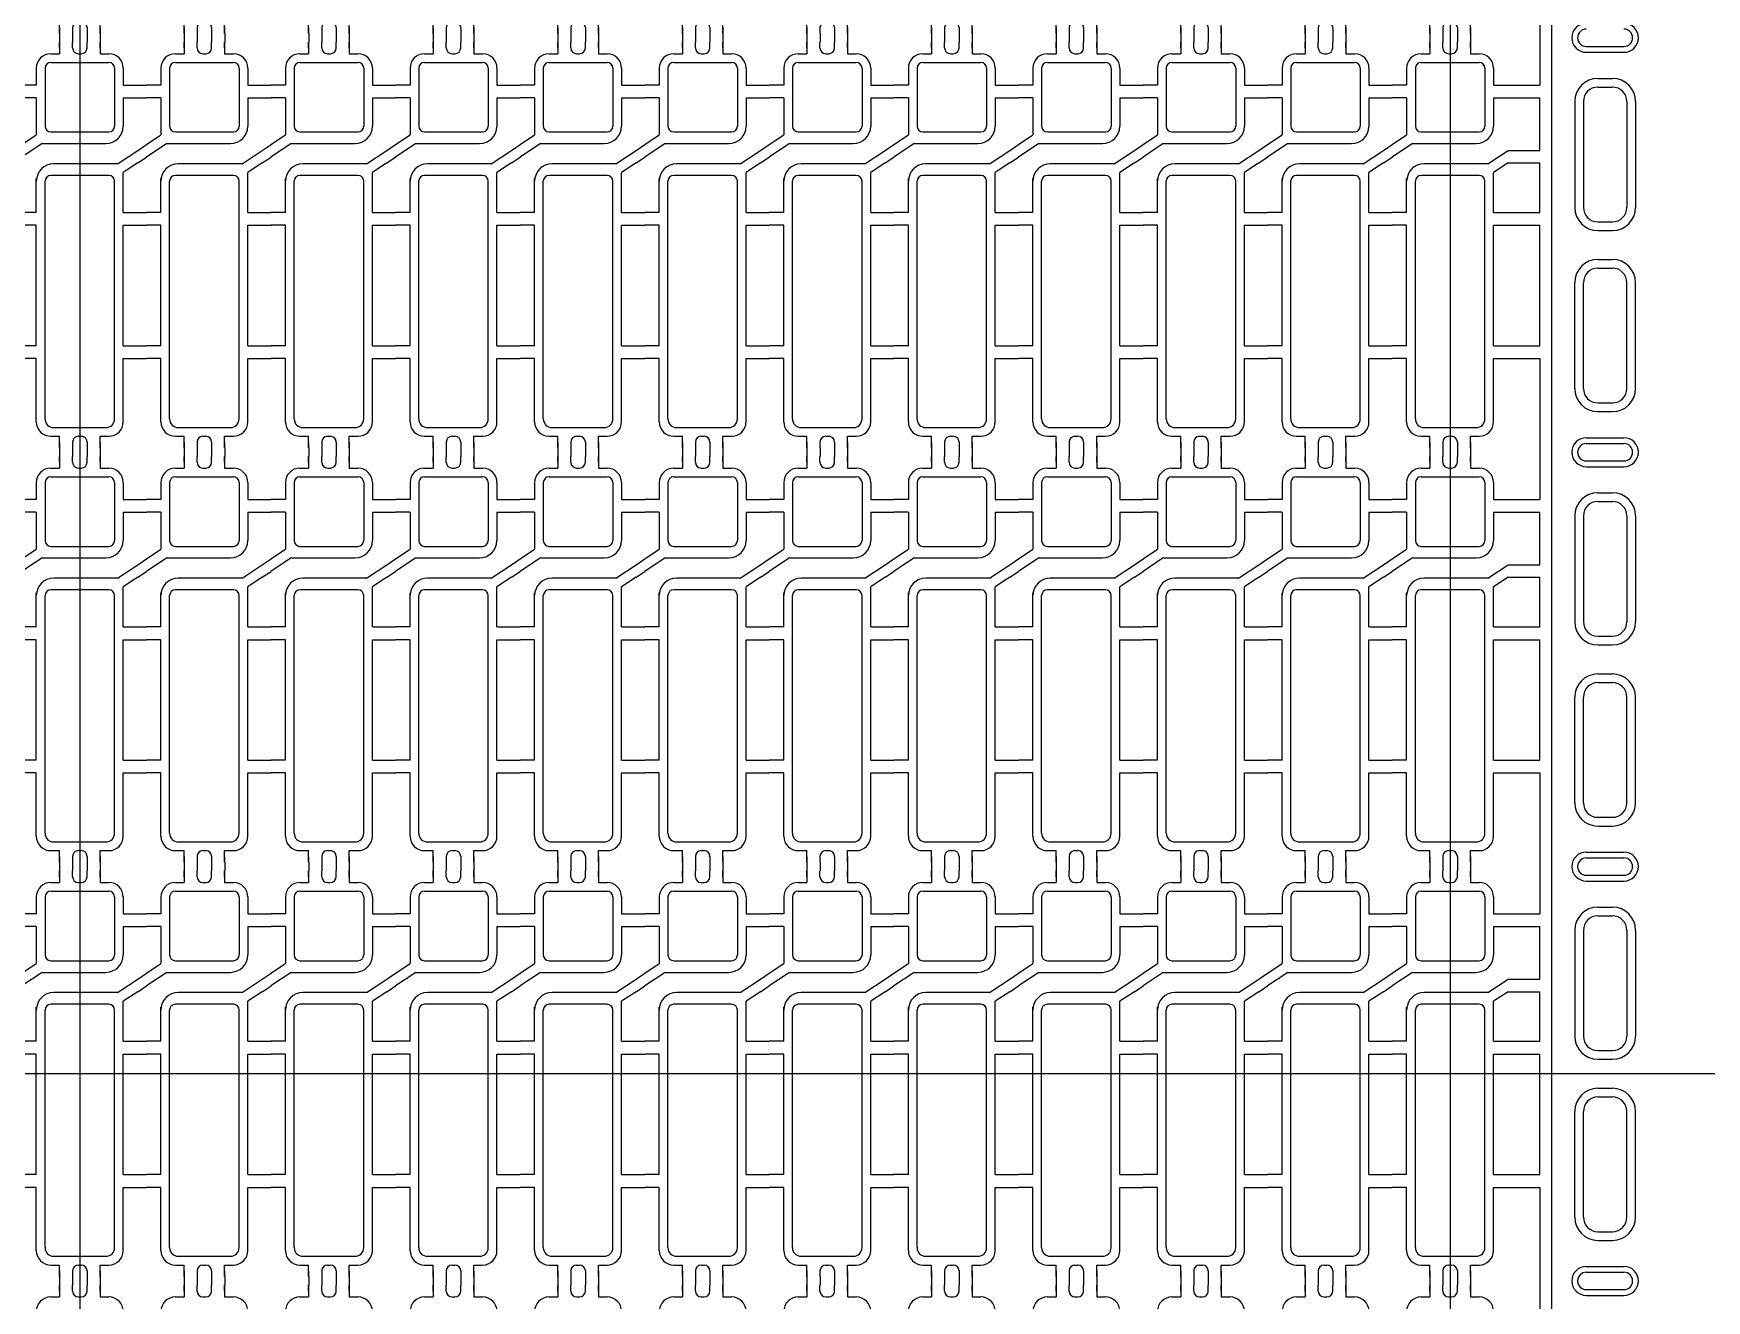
# Model space of a CAD drawing. Header units: millimetres. Extents: x -969 to -640, y 747 to 954.
# Drawn here: x -749.9 to -721.02, y 883.2 to 905.07 of the extents above; entities that cross this region are included whole.
import ezdxf

# ---------------------------------------------------------------- set-up
doc = ezdxf.new("R2010")
doc.units = ezdxf.units.MM
doc.linetypes.add('CENTER', pattern=[10.16, 6.35, -1.27, 1.27, -1.27])
doc.linetypes.add('HIDDEN', pattern=[1.905, 1.27, -0.635])
for name, color, linetype in [('1', 3, 'Continuous'), ('b etching', 1, 'Continuous'), ('CEN', 8, 'CENTER'), ('HID', 1, 'HIDDEN')]:
    doc.layers.add(name, color=color, linetype=linetype)

# ---------------------------------------------------------------- blocks, each defined once
blk = doc.blocks.new('e1')
at = {"layer": '1'}
for p, q in [((-947.058, 906.581), (-947.058, 906.481)), ((-947.058, 906.481), (-947.058, 906.581)), ((-947.058, 906.581), (-947.058, 906.381)), ((-946.358, 906.581), (-946.358, 906.481)), ((-946.358, 906.481), (-946.358, 906.581)), ((-946.358, 906.581), (-946.358, 906.381)), ((-947.458, 906.131), (-947.458, 905.841)), ((-946.358, 906.381), (-946.208, 906.381)), ((-945.958, 906.131), (-945.958, 905.841)), ((-947.458, 905.841), (-947.708, 905.841)), ((-945.958, 905.841), (-945.708, 905.841)), ((-947.458, 905.621), (-947.708, 905.621)), ((-947.458, 905.621), (-947.458, 904.981)), ((-945.958, 905.621), (-945.958, 905.131)), ((-945.958, 905.621), (-945.708, 905.621)), ((-947.358, 904.831), (-946.258, 904.831)), ((-946.058, 904.481), (-947.158, 904.481)), ((-947.458, 903.641), (-947.458, 904.231)), ((-945.958, 903.641), (-945.958, 904.331)), ((-947.458, 903.641), (-947.708, 903.641)), ((-945.958, 903.641), (-945.708, 903.641)), ((-947.458, 903.421), (-947.708, 903.421)), ((-947.458, 901.341), (-947.458, 903.421)), ((-945.958, 901.341), (-945.958, 903.421)), ((-945.958, 903.421), (-945.708, 903.421)), ((-947.458, 901.341), (-947.708, 901.341)), ((-945.958, 901.341), (-945.708, 901.341)), ((-947.458, 901.121), (-947.708, 901.121)), ((-947.458, 900.031), (-947.458, 901.121)), ((-945.958, 900.031), (-945.958, 901.121)), ((-945.958, 901.121), (-945.708, 901.121)), ((-947.058, 899.581), (-947.058, 899.781)), ((-946.358, 899.781), (-946.208, 899.781)), ((-946.358, 899.581), (-946.358, 899.781)), ((-947.058, 899.581), (-947.058, 899.681)), ((-947.058, 899.681), (-947.058, 899.581)), ((-946.358, 899.581), (-946.358, 899.681)), ((-946.358, 899.681), (-946.358, 899.581))]:
    blk.add_line(p, q, dxfattribs=at)
at = {"layer": '1', "linetype": 'ByBlock'}
for p, q in [((-946.833, 906.481), (-946.833, 906.581)), ((-946.583, 906.481), (-946.583, 906.581)), ((-947.208, 906.381), (-947.058, 906.381)), ((-946.733, 906.381), (-946.683, 906.381)), ((-947.708, 904.814), (-947.458, 904.981)), ((-947.358, 904.831), (-947.708, 904.597)), ((-946.058, 904.481), (-945.708, 904.714)), ((-945.708, 904.497), (-945.958, 904.331)), ((-947.208, 899.781), (-947.058, 899.781)), ((-946.733, 899.781), (-946.683, 899.781)), ((-946.833, 899.681), (-946.833, 899.581)), ((-946.583, 899.681), (-946.583, 899.581))]:
    blk.add_line(p, q, dxfattribs=at)
for centre, start, end in [((-946.733, 906.481), 180, 270), ((-946.683, 906.481), 270, 0), ((-946.733, 899.681), 90, 180), ((-946.683, 899.681), 0, 90)]:
    blk.add_arc(centre, 0.1, start, end, dxfattribs=at)
at = {"layer": '1'}
for centre, radius, start, end in [((-947.208, 906.131), 0.25, 90, 180), ((-946.208, 906.131), 0.25, 0, 90), ((-946.258, 905.131), 0.3, 270, 0), ((-947.158, 904.181), 0.3, 90, 180), ((-947.208, 900.031), 0.25, 180, 270), ((-946.208, 900.031), 0.25, 270, 0)]:
    blk.add_arc(centre, radius, start, end, dxfattribs=at)
blk = doc.blocks.new('e2')
at = {"layer": 'b etching', "linetype": 'ByBlock'}
for p, q in [((-947.308, 906.131), (-947.308, 905.131)), ((-947.208, 906.231), (-946.208, 906.231)), ((-946.108, 906.131), (-946.108, 905.131)), ((-947.208, 905.031), (-946.208, 905.031)), ((-947.308, 900.081), (-947.308, 904.181)), ((-946.208, 904.281), (-947.208, 904.281)), ((-946.108, 900.081), (-946.108, 904.181)), ((-947.158, 899.931), (-946.258, 899.931))]:
    blk.add_line(p, q, dxfattribs=at)
for centre, radius, start, end in [((-947.208, 906.131), 0.1, 90, 180), ((-946.208, 906.131), 0.1, 360, 90), ((-947.208, 905.131), 0.1, 180, 270), ((-946.208, 905.131), 0.1, 270, 360), ((-947.208, 904.181), 0.1, 90, 180), ((-946.208, 904.181), 0.1, 0, 90), ((-947.158, 900.081), 0.15, 180, 270), ((-946.258, 900.081), 0.15, 270, 0)]:
    blk.add_arc(centre, radius, start, end, dxfattribs=at)

msp = doc.modelspace()

# ---------------------------------------------------------------- linework, layer by layer
at = {"layer": '1', "linetype": 'ByBlock'}
for p, q in [((-723.8986804, 906.60640189), (-723.8986804, 904.17640189)), ((-749.4486804, 905.06640189), (-749.4486804, 904.91640189)), ((-749.2236804, 905.06640189), (-749.2236804, 904.91640189)), ((-748.9736804, 905.06640189), (-748.9736804, 904.91640189)), ((-748.7486804, 905.06640189), (-748.7486804, 904.91640189)), ((-747.2986804, 905.06640189), (-747.2986804, 904.91640189)), ((-747.0736804, 905.06640189), (-747.0736804, 904.91640189)), ((-746.8236804, 905.06640189), (-746.8236804, 904.91640189)), ((-746.5986804, 905.06640189), (-746.5986804, 904.91640189)), ((-745.1486804, 905.06640189), (-745.1486804, 904.91640189)), ((-744.9236804, 905.06640189), (-744.9236804, 904.91640189)), ((-744.6736804, 905.06640189), (-744.6736804, 904.91640189)), ((-744.4486804, 905.06640189), (-744.4486804, 904.91640189)), ((-742.9986804, 905.06640189), (-742.9986804, 904.91640189)), ((-742.7736804, 905.06640189), (-742.7736804, 904.91640189)), ((-742.5236804, 905.06640189), (-742.5236804, 904.91640189)), ((-742.2986804, 905.06640189), (-742.2986804, 904.91640189)), ((-740.8486804, 905.06640189), (-740.8486804, 904.91640189)), ((-740.6236804, 905.06640189), (-740.6236804, 904.91640189)), ((-740.3736804, 905.06640189), (-740.3736804, 904.91640189)), ((-740.1486804, 905.06640189), (-740.1486804, 904.91640189)), ((-738.6986804, 905.06640189), (-738.6986804, 904.91640189)), ((-738.4736804, 905.06640189), (-738.4736804, 904.91640189)), ((-738.2236804, 905.06640189), (-738.2236804, 904.91640189)), ((-737.9986804, 905.06640189), (-737.9986804, 904.91640189)), ((-736.5486804, 905.06640189), (-736.5486804, 904.91640189)), ((-736.3236804, 905.06640189), (-736.3236804, 904.91640189)), ((-736.0736804, 905.06640189), (-736.0736804, 904.91640189)), ((-735.8486804, 905.06640189), (-735.8486804, 904.91640189)), ((-734.3986804, 905.06640189), (-734.3986804, 904.91640189)), ((-734.1736804, 905.06640189), (-734.1736804, 904.91640189)), ((-733.9236804, 905.06640189), (-733.9236804, 904.91640189)), ((-733.6986804, 905.06640189), (-733.6986804, 904.91640189)), ((-732.2486804, 905.06640189), (-732.2486804, 904.91640189)), ((-732.0236804, 905.06640189), (-732.0236804, 904.91640189)), ((-731.7736804, 905.06640189), (-731.7736804, 904.91640189)), ((-731.5486804, 905.06640189), (-731.5486804, 904.91640189)), ((-730.0986804, 905.06640189), (-730.0986804, 904.91640189)), ((-729.8736804, 905.06640189), (-729.8736804, 904.91640189)), ((-729.6236804, 905.06640189), (-729.6236804, 904.91640189)), ((-729.3986804, 905.06640189), (-729.3986804, 904.91640189)), ((-727.9486804, 905.06640189), (-727.9486804, 904.91640189)), ((-727.7236804, 905.06640189), (-727.7236804, 904.91640189)), ((-727.4736804, 905.06640189), (-727.4736804, 904.91640189)), ((-727.2486804, 905.06640189), (-727.2486804, 904.91640189)), ((-725.7986804, 905.06640189), (-725.7986804, 904.91640189)), ((-725.5736804, 905.06640189), (-725.5736804, 904.91640189)), ((-725.3236804, 905.06640189), (-725.3236804, 904.91640189)), ((-725.0986804, 905.06640189), (-725.0986804, 904.91640189)), ((-748.0986804, 904.17640189), (-747.9486804, 904.17640189)), ((-745.9486804, 904.17640189), (-745.7986804, 904.17640189)), ((-743.7986804, 904.17640189), (-743.6486804, 904.17640189)), ((-741.6486804, 904.17640189), (-741.4986804, 904.17640189)), ((-739.4986804, 904.17640189), (-739.3486804, 904.17640189)), ((-737.3486804, 904.17640189), (-737.1986804, 904.17640189)), ((-735.1986804, 904.17640189), (-735.0486804, 904.17640189)), ((-733.0486804, 904.17640189), (-732.8986804, 904.17640189)), ((-730.8986804, 904.17640189), (-730.7486804, 904.17640189)), ((-728.7486804, 904.17640189), (-728.5986804, 904.17640189)), ((-726.5986804, 904.17640189), (-726.4486804, 904.17640189)), ((-724.4486804, 904.17640189), (-723.8986804, 904.17640189)), ((-748.0986804, 903.95640189), (-747.9486804, 903.95640189)), ((-745.9486804, 903.95640189), (-745.7986804, 903.95640189)), ((-743.7986804, 903.95640189), (-743.6486804, 903.95640189)), ((-741.6486804, 903.95640189), (-741.4986804, 903.95640189)), ((-739.4986804, 903.95640189), (-739.3486804, 903.95640189)), ((-737.3486804, 903.95640189), (-737.1986804, 903.95640189)), ((-735.1986804, 903.95640189), (-735.0486804, 903.95640189)), ((-733.0486804, 903.95640189), (-732.8986804, 903.95640189)), ((-730.8986804, 903.95640189), (-730.7486804, 903.95640189)), ((-728.7486804, 903.95640189), (-728.5986804, 903.95640189)), ((-726.5986804, 903.95640189), (-726.4486804, 903.95640189)), ((-724.4486804, 903.95640189), (-723.8986804, 903.95640189)), ((-723.8986804, 903.04973522), (-723.8986804, 903.95640189)), ((-748.0986804, 903.04973522), (-747.9486804, 903.14973522)), ((-748.0986804, 902.83306855), (-747.9486804, 902.93306855)), ((-745.9486804, 903.04973522), (-745.7986804, 903.14973522)), ((-745.9486804, 902.83306855), (-745.7986804, 902.93306855)), ((-743.7986804, 903.04973522), (-743.6486804, 903.14973522)), ((-743.7986804, 902.83306855), (-743.6486804, 902.93306855)), ((-741.6486804, 903.04973522), (-741.4986804, 903.14973522)), ((-741.6486804, 902.83306855), (-741.4986804, 902.93306855)), ((-739.4986804, 903.04973522), (-739.3486804, 903.14973522)), ((-739.4986804, 902.83306855), (-739.3486804, 902.93306855)), ((-737.3486804, 903.04973522), (-737.1986804, 903.14973522)), ((-737.3486804, 902.83306855), (-737.1986804, 902.93306855)), ((-735.1986804, 903.04973522), (-735.0486804, 903.14973522)), ((-735.1986804, 902.83306855), (-735.0486804, 902.93306855)), ((-733.0486804, 903.04973522), (-732.8986804, 903.14973522)), ((-733.0486804, 902.83306855), (-732.8986804, 902.93306855)), ((-730.8986804, 903.04973522), (-730.7486804, 903.14973522)), ((-730.8986804, 902.83306855), (-730.7486804, 902.93306855)), ((-728.7486804, 903.04973522), (-728.5986804, 903.14973522)), ((-728.7486804, 902.83306855), (-728.5986804, 902.93306855)), ((-726.5986804, 903.04973522), (-726.4486804, 903.14973522)), ((-726.5986804, 902.83306855), (-726.4486804, 902.93306855)), ((-724.4486804, 903.04973522), (-723.8986804, 903.04973522)), ((-724.4486804, 902.83306855), (-723.8986804, 902.83306855)), ((-723.8986804, 901.97640189), (-723.8986804, 902.83306855)), ((-748.0986804, 901.97640189), (-747.9486804, 901.97640189)), ((-745.9486804, 901.97640189), (-745.7986804, 901.97640189)), ((-743.7986804, 901.97640189), (-743.6486804, 901.97640189)), ((-741.6486804, 901.97640189), (-741.4986804, 901.97640189)), ((-739.4986804, 901.97640189), (-739.3486804, 901.97640189)), ((-737.3486804, 901.97640189), (-737.1986804, 901.97640189)), ((-735.1986804, 901.97640189), (-735.0486804, 901.97640189)), ((-733.0486804, 901.97640189), (-732.8986804, 901.97640189)), ((-730.8986804, 901.97640189), (-730.7486804, 901.97640189)), ((-728.7486804, 901.97640189), (-728.5986804, 901.97640189)), ((-726.5986804, 901.97640189), (-726.4486804, 901.97640189)), ((-724.4486804, 901.97640189), (-723.8986804, 901.97640189)), ((-748.0986804, 901.75640189), (-747.9486804, 901.75640189)), ((-745.9486804, 901.75640189), (-745.7986804, 901.75640189)), ((-743.7986804, 901.75640189), (-743.6486804, 901.75640189)), ((-741.6486804, 901.75640189), (-741.4986804, 901.75640189)), ((-739.4986804, 901.75640189), (-739.3486804, 901.75640189)), ((-737.3486804, 901.75640189), (-737.1986804, 901.75640189)), ((-735.1986804, 901.75640189), (-735.0486804, 901.75640189)), ((-733.0486804, 901.75640189), (-732.8986804, 901.75640189)), ((-730.8986804, 901.75640189), (-730.7486804, 901.75640189)), ((-728.7486804, 901.75640189), (-728.5986804, 901.75640189)), ((-726.5986804, 901.75640189), (-726.4486804, 901.75640189)), ((-724.4486804, 901.75640189), (-723.8986804, 901.75640189)), ((-723.8986804, 899.67640189), (-723.8986804, 901.75640189)), ((-748.0986804, 899.67640189), (-747.9486804, 899.67640189)), ((-748.0986804, 899.45640189), (-747.9486804, 899.45640189)), ((-745.9486804, 899.67640189), (-745.7986804, 899.67640189)), ((-745.9486804, 899.45640189), (-745.7986804, 899.45640189)), ((-743.7986804, 899.67640189), (-743.6486804, 899.67640189)), ((-743.7986804, 899.45640189), (-743.6486804, 899.45640189)), ((-741.6486804, 899.67640189), (-741.4986804, 899.67640189)), ((-741.6486804, 899.45640189), (-741.4986804, 899.45640189)), ((-739.4986804, 899.67640189), (-739.3486804, 899.67640189)), ((-739.4986804, 899.45640189), (-739.3486804, 899.45640189)), ((-737.3486804, 899.67640189), (-737.1986804, 899.67640189)), ((-737.3486804, 899.45640189), (-737.1986804, 899.45640189)), ((-735.1986804, 899.67640189), (-735.0486804, 899.67640189)), ((-735.1986804, 899.45640189), (-735.0486804, 899.45640189)), ((-733.0486804, 899.67640189), (-732.8986804, 899.67640189)), ((-733.0486804, 899.45640189), (-732.8986804, 899.45640189)), ((-730.8986804, 899.67640189), (-730.7486804, 899.67640189)), ((-730.8986804, 899.45640189), (-730.7486804, 899.45640189)), ((-728.7486804, 899.67640189), (-728.5986804, 899.67640189)), ((-728.7486804, 899.45640189), (-728.5986804, 899.45640189)), ((-726.5986804, 899.67640189), (-726.4486804, 899.67640189)), ((-726.5986804, 899.45640189), (-726.4486804, 899.45640189)), ((-724.4486804, 899.67640189), (-723.8986804, 899.67640189)), ((-724.4486804, 899.45640189), (-723.8986804, 899.45640189)), ((-723.8986804, 899.45640189), (-723.8986804, 897.02640189)), ((-749.4486804, 897.91640189), (-749.4486804, 897.76640189)), ((-749.2236804, 897.91640189), (-749.2236804, 897.76640189)), ((-748.9736804, 897.91640189), (-748.9736804, 897.76640189)), ((-748.7486804, 897.91640189), (-748.7486804, 897.76640189)), ((-747.2986804, 897.91640189), (-747.2986804, 897.76640189)), ((-747.0736804, 897.91640189), (-747.0736804, 897.76640189)), ((-746.8236804, 897.91640189), (-746.8236804, 897.76640189)), ((-746.5986804, 897.91640189), (-746.5986804, 897.76640189)), ((-745.1486804, 897.91640189), (-745.1486804, 897.76640189)), ((-744.9236804, 897.91640189), (-744.9236804, 897.76640189)), ((-744.6736804, 897.91640189), (-744.6736804, 897.76640189)), ((-744.4486804, 897.91640189), (-744.4486804, 897.76640189)), ((-742.9986804, 897.91640189), (-742.9986804, 897.76640189)), ((-742.7736804, 897.91640189), (-742.7736804, 897.76640189)), ((-742.5236804, 897.91640189), (-742.5236804, 897.76640189)), ((-742.2986804, 897.91640189), (-742.2986804, 897.76640189)), ((-740.8486804, 897.91640189), (-740.8486804, 897.76640189)), ((-740.6236804, 897.91640189), (-740.6236804, 897.76640189)), ((-740.3736804, 897.91640189), (-740.3736804, 897.76640189)), ((-740.1486804, 897.91640189), (-740.1486804, 897.76640189)), ((-738.6986804, 897.91640189), (-738.6986804, 897.76640189)), ((-738.4736804, 897.91640189), (-738.4736804, 897.76640189)), ((-738.2236804, 897.91640189), (-738.2236804, 897.76640189)), ((-737.9986804, 897.91640189), (-737.9986804, 897.76640189)), ((-736.5486804, 897.91640189), (-736.5486804, 897.76640189)), ((-736.3236804, 897.91640189), (-736.3236804, 897.76640189)), ((-736.0736804, 897.91640189), (-736.0736804, 897.76640189)), ((-735.8486804, 897.91640189), (-735.8486804, 897.76640189)), ((-734.3986804, 897.91640189), (-734.3986804, 897.76640189)), ((-734.1736804, 897.91640189), (-734.1736804, 897.76640189)), ((-733.9236804, 897.91640189), (-733.9236804, 897.76640189)), ((-733.6986804, 897.91640189), (-733.6986804, 897.76640189)), ((-732.2486804, 897.91640189), (-732.2486804, 897.76640189)), ((-732.0236804, 897.91640189), (-732.0236804, 897.76640189)), ((-731.7736804, 897.91640189), (-731.7736804, 897.76640189)), ((-731.5486804, 897.91640189), (-731.5486804, 897.76640189)), ((-730.0986804, 897.91640189), (-730.0986804, 897.76640189)), ((-729.8736804, 897.91640189), (-729.8736804, 897.76640189)), ((-729.6236804, 897.91640189), (-729.6236804, 897.76640189)), ((-729.3986804, 897.91640189), (-729.3986804, 897.76640189)), ((-727.9486804, 897.91640189), (-727.9486804, 897.76640189)), ((-727.7236804, 897.91640189), (-727.7236804, 897.76640189)), ((-727.4736804, 897.91640189), (-727.4736804, 897.76640189)), ((-727.2486804, 897.91640189), (-727.2486804, 897.76640189)), ((-725.7986804, 897.91640189), (-725.7986804, 897.76640189)), ((-725.5736804, 897.91640189), (-725.5736804, 897.76640189)), ((-725.3236804, 897.91640189), (-725.3236804, 897.76640189)), ((-725.0986804, 897.91640189), (-725.0986804, 897.76640189)), ((-748.0986804, 897.02640189), (-747.9486804, 897.02640189)), ((-745.9486804, 897.02640189), (-745.7986804, 897.02640189)), ((-743.7986804, 897.02640189), (-743.6486804, 897.02640189)), ((-741.6486804, 897.02640189), (-741.4986804, 897.02640189)), ((-739.4986804, 897.02640189), (-739.3486804, 897.02640189)), ((-737.3486804, 897.02640189), (-737.1986804, 897.02640189)), ((-735.1986804, 897.02640189), (-735.0486804, 897.02640189)), ((-733.0486804, 897.02640189), (-732.8986804, 897.02640189)), ((-730.8986804, 897.02640189), (-730.7486804, 897.02640189)), ((-728.7486804, 897.02640189), (-728.5986804, 897.02640189)), ((-726.5986804, 897.02640189), (-726.4486804, 897.02640189)), ((-724.4486804, 897.02640189), (-723.8986804, 897.02640189)), ((-748.0986804, 896.80640189), (-747.9486804, 896.80640189)), ((-745.9486804, 896.80640189), (-745.7986804, 896.80640189)), ((-743.7986804, 896.80640189), (-743.6486804, 896.80640189)), ((-741.6486804, 896.80640189), (-741.4986804, 896.80640189)), ((-739.4986804, 896.80640189), (-739.3486804, 896.80640189)), ((-737.3486804, 896.80640189), (-737.1986804, 896.80640189)), ((-735.1986804, 896.80640189), (-735.0486804, 896.80640189)), ((-733.0486804, 896.80640189), (-732.8986804, 896.80640189)), ((-730.8986804, 896.80640189), (-730.7486804, 896.80640189)), ((-728.7486804, 896.80640189), (-728.5986804, 896.80640189)), ((-726.5986804, 896.80640189), (-726.4486804, 896.80640189)), ((-724.4486804, 896.80640189), (-723.8986804, 896.80640189)), ((-723.8986804, 895.89973522), (-723.8986804, 896.80640189)), ((-748.0986804, 895.89973522), (-747.9486804, 895.99973522)), ((-745.9486804, 895.89973522), (-745.7986804, 895.99973522)), ((-743.7986804, 895.89973522), (-743.6486804, 895.99973522)), ((-741.6486804, 895.89973522), (-741.4986804, 895.99973522)), ((-739.4986804, 895.89973522), (-739.3486804, 895.99973522)), ((-737.3486804, 895.89973522), (-737.1986804, 895.99973522)), ((-735.1986804, 895.89973522), (-735.0486804, 895.99973522)), ((-733.0486804, 895.89973522), (-732.8986804, 895.99973522)), ((-730.8986804, 895.89973522), (-730.7486804, 895.99973522)), ((-728.7486804, 895.89973522), (-728.5986804, 895.99973522)), ((-726.5986804, 895.89973522), (-726.4486804, 895.99973522)), ((-748.0986804, 895.68306855), (-747.9486804, 895.78306855)), ((-745.9486804, 895.68306855), (-745.7986804, 895.78306855)), ((-743.7986804, 895.68306855), (-743.6486804, 895.78306855)), ((-741.6486804, 895.68306855), (-741.4986804, 895.78306855)), ((-739.4986804, 895.68306855), (-739.3486804, 895.78306855)), ((-737.3486804, 895.68306855), (-737.1986804, 895.78306855)), ((-735.1986804, 895.68306855), (-735.0486804, 895.78306855)), ((-733.0486804, 895.68306855), (-732.8986804, 895.78306855)), ((-730.8986804, 895.68306855), (-730.7486804, 895.78306855)), ((-728.7486804, 895.68306855), (-728.5986804, 895.78306855)), ((-726.5986804, 895.68306855), (-726.4486804, 895.78306855)), ((-724.4486804, 895.89973522), (-723.8986804, 895.89973522)), ((-724.4486804, 895.68306855), (-723.8986804, 895.68306855)), ((-723.8986804, 894.82640189), (-723.8986804, 895.68306855)), ((-748.0986804, 894.82640189), (-747.9486804, 894.82640189)), ((-748.0986804, 894.60640189), (-747.9486804, 894.60640189)), ((-745.9486804, 894.82640189), (-745.7986804, 894.82640189)), ((-745.9486804, 894.60640189), (-745.7986804, 894.60640189)), ((-743.7986804, 894.82640189), (-743.6486804, 894.82640189)), ((-743.7986804, 894.60640189), (-743.6486804, 894.60640189)), ((-741.6486804, 894.82640189), (-741.4986804, 894.82640189)), ((-741.6486804, 894.60640189), (-741.4986804, 894.60640189)), ((-739.4986804, 894.82640189), (-739.3486804, 894.82640189)), ((-739.4986804, 894.60640189), (-739.3486804, 894.60640189)), ((-737.3486804, 894.82640189), (-737.1986804, 894.82640189)), ((-737.3486804, 894.60640189), (-737.1986804, 894.60640189)), ((-735.1986804, 894.82640189), (-735.0486804, 894.82640189)), ((-735.1986804, 894.60640189), (-735.0486804, 894.60640189)), ((-733.0486804, 894.82640189), (-732.8986804, 894.82640189)), ((-733.0486804, 894.60640189), (-732.8986804, 894.60640189)), ((-730.8986804, 894.82640189), (-730.7486804, 894.82640189)), ((-730.8986804, 894.60640189), (-730.7486804, 894.60640189)), ((-728.7486804, 894.82640189), (-728.5986804, 894.82640189)), ((-728.7486804, 894.60640189), (-728.5986804, 894.60640189)), ((-726.5986804, 894.82640189), (-726.4486804, 894.82640189)), ((-726.5986804, 894.60640189), (-726.4486804, 894.60640189)), ((-724.4486804, 894.82640189), (-723.8986804, 894.82640189)), ((-724.4486804, 894.60640189), (-723.8986804, 894.60640189)), ((-723.8986804, 892.52640189), (-723.8986804, 894.60640189)), ((-748.0986804, 892.52640189), (-747.9486804, 892.52640189)), ((-745.9486804, 892.52640189), (-745.7986804, 892.52640189)), ((-743.7986804, 892.52640189), (-743.6486804, 892.52640189)), ((-741.6486804, 892.52640189), (-741.4986804, 892.52640189)), ((-739.4986804, 892.52640189), (-739.3486804, 892.52640189)), ((-737.3486804, 892.52640189), (-737.1986804, 892.52640189)), ((-735.1986804, 892.52640189), (-735.0486804, 892.52640189)), ((-733.0486804, 892.52640189), (-732.8986804, 892.52640189)), ((-730.8986804, 892.52640189), (-730.7486804, 892.52640189)), ((-728.7486804, 892.52640189), (-728.5986804, 892.52640189)), ((-726.5986804, 892.52640189), (-726.4486804, 892.52640189)), ((-724.4486804, 892.52640189), (-723.8986804, 892.52640189)), ((-748.0986804, 892.30640189), (-747.9486804, 892.30640189)), ((-745.9486804, 892.30640189), (-745.7986804, 892.30640189)), ((-743.7986804, 892.30640189), (-743.6486804, 892.30640189)), ((-741.6486804, 892.30640189), (-741.4986804, 892.30640189)), ((-739.4986804, 892.30640189), (-739.3486804, 892.30640189)), ((-737.3486804, 892.30640189), (-737.1986804, 892.30640189)), ((-735.1986804, 892.30640189), (-735.0486804, 892.30640189)), ((-733.0486804, 892.30640189), (-732.8986804, 892.30640189)), ((-730.8986804, 892.30640189), (-730.7486804, 892.30640189)), ((-728.7486804, 892.30640189), (-728.5986804, 892.30640189)), ((-726.5986804, 892.30640189), (-726.4486804, 892.30640189)), ((-724.4486804, 892.30640189), (-723.8986804, 892.30640189)), ((-723.8986804, 892.30640189), (-723.8986804, 889.87640189)), ((-749.4486804, 890.76640189), (-749.4486804, 890.61640189)), ((-749.2236804, 890.76640189), (-749.2236804, 890.61640189)), ((-748.9736804, 890.76640189), (-748.9736804, 890.61640189)), ((-748.7486804, 890.76640189), (-748.7486804, 890.61640189)), ((-747.2986804, 890.76640189), (-747.2986804, 890.61640189)), ((-747.0736804, 890.76640189), (-747.0736804, 890.61640189)), ((-746.8236804, 890.76640189), (-746.8236804, 890.61640189)), ((-746.5986804, 890.76640189), (-746.5986804, 890.61640189)), ((-745.1486804, 890.76640189), (-745.1486804, 890.61640189)), ((-744.9236804, 890.76640189), (-744.9236804, 890.61640189)), ((-744.6736804, 890.76640189), (-744.6736804, 890.61640189)), ((-744.4486804, 890.76640189), (-744.4486804, 890.61640189)), ((-742.9986804, 890.76640189), (-742.9986804, 890.61640189)), ((-742.7736804, 890.76640189), (-742.7736804, 890.61640189)), ((-742.5236804, 890.76640189), (-742.5236804, 890.61640189)), ((-742.2986804, 890.76640189), (-742.2986804, 890.61640189)), ((-740.8486804, 890.76640189), (-740.8486804, 890.61640189)), ((-740.6236804, 890.76640189), (-740.6236804, 890.61640189)), ((-740.3736804, 890.76640189), (-740.3736804, 890.61640189)), ((-740.1486804, 890.76640189), (-740.1486804, 890.61640189)), ((-738.6986804, 890.76640189), (-738.6986804, 890.61640189)), ((-738.4736804, 890.76640189), (-738.4736804, 890.61640189)), ((-738.2236804, 890.76640189), (-738.2236804, 890.61640189)), ((-737.9986804, 890.76640189), (-737.9986804, 890.61640189)), ((-736.5486804, 890.76640189), (-736.5486804, 890.61640189)), ((-736.3236804, 890.76640189), (-736.3236804, 890.61640189)), ((-736.0736804, 890.76640189), (-736.0736804, 890.61640189)), ((-735.8486804, 890.76640189), (-735.8486804, 890.61640189)), ((-734.3986804, 890.76640189), (-734.3986804, 890.61640189)), ((-734.1736804, 890.76640189), (-734.1736804, 890.61640189)), ((-733.9236804, 890.76640189), (-733.9236804, 890.61640189)), ((-733.6986804, 890.76640189), (-733.6986804, 890.61640189)), ((-732.2486804, 890.76640189), (-732.2486804, 890.61640189)), ((-732.0236804, 890.76640189), (-732.0236804, 890.61640189)), ((-731.7736804, 890.76640189), (-731.7736804, 890.61640189)), ((-731.5486804, 890.76640189), (-731.5486804, 890.61640189)), ((-730.0986804, 890.76640189), (-730.0986804, 890.61640189)), ((-729.8736804, 890.76640189), (-729.8736804, 890.61640189)), ((-729.6236804, 890.76640189), (-729.6236804, 890.61640189)), ((-729.3986804, 890.76640189), (-729.3986804, 890.61640189)), ((-727.9486804, 890.76640189), (-727.9486804, 890.61640189)), ((-727.7236804, 890.76640189), (-727.7236804, 890.61640189)), ((-727.4736804, 890.76640189), (-727.4736804, 890.61640189)), ((-727.2486804, 890.76640189), (-727.2486804, 890.61640189)), ((-725.7986804, 890.76640189), (-725.7986804, 890.61640189)), ((-725.5736804, 890.76640189), (-725.5736804, 890.61640189)), ((-725.3236804, 890.76640189), (-725.3236804, 890.61640189)), ((-725.0986804, 890.76640189), (-725.0986804, 890.61640189)), ((-748.0986804, 889.87640189), (-747.9486804, 889.87640189)), ((-748.0986804, 889.65640189), (-747.9486804, 889.65640189)), ((-745.9486804, 889.87640189), (-745.7986804, 889.87640189)), ((-745.9486804, 889.65640189), (-745.7986804, 889.65640189)), ((-743.7986804, 889.87640189), (-743.6486804, 889.87640189)), ((-743.7986804, 889.65640189), (-743.6486804, 889.65640189)), ((-741.6486804, 889.87640189), (-741.4986804, 889.87640189)), ((-741.6486804, 889.65640189), (-741.4986804, 889.65640189)), ((-739.4986804, 889.87640189), (-739.3486804, 889.87640189)), ((-739.4986804, 889.65640189), (-739.3486804, 889.65640189)), ((-737.3486804, 889.87640189), (-737.1986804, 889.87640189)), ((-737.3486804, 889.65640189), (-737.1986804, 889.65640189)), ((-735.1986804, 889.87640189), (-735.0486804, 889.87640189)), ((-735.1986804, 889.65640189), (-735.0486804, 889.65640189)), ((-733.0486804, 889.87640189), (-732.8986804, 889.87640189)), ((-733.0486804, 889.65640189), (-732.8986804, 889.65640189)), ((-730.8986804, 889.87640189), (-730.7486804, 889.87640189)), ((-730.8986804, 889.65640189), (-730.7486804, 889.65640189)), ((-728.7486804, 889.87640189), (-728.5986804, 889.87640189)), ((-728.7486804, 889.65640189), (-728.5986804, 889.65640189)), ((-726.5986804, 889.87640189), (-726.4486804, 889.87640189)), ((-726.5986804, 889.65640189), (-726.4486804, 889.65640189)), ((-724.4486804, 889.87640189), (-723.8986804, 889.87640189)), ((-724.4486804, 889.65640189), (-723.8986804, 889.65640189)), ((-723.8986804, 888.74973522), (-723.8986804, 889.65640189)), ((-748.0986804, 888.74973522), (-747.9486804, 888.84973522)), ((-745.9486804, 888.74973522), (-745.7986804, 888.84973522)), ((-743.7986804, 888.74973522), (-743.6486804, 888.84973522)), ((-741.6486804, 888.74973522), (-741.4986804, 888.84973522)), ((-739.4986804, 888.74973522), (-739.3486804, 888.84973522)), ((-737.3486804, 888.74973522), (-737.1986804, 888.84973522)), ((-735.1986804, 888.74973522), (-735.0486804, 888.84973522)), ((-733.0486804, 888.74973522), (-732.8986804, 888.84973522)), ((-730.8986804, 888.74973522), (-730.7486804, 888.84973522)), ((-728.7486804, 888.74973522), (-728.5986804, 888.84973522)), ((-726.5986804, 888.74973522), (-726.4486804, 888.84973522)), ((-748.0986804, 888.53306855), (-747.9486804, 888.63306855)), ((-745.9486804, 888.53306855), (-745.7986804, 888.63306855)), ((-743.7986804, 888.53306855), (-743.6486804, 888.63306855)), ((-741.6486804, 888.53306855), (-741.4986804, 888.63306855)), ((-739.4986804, 888.53306855), (-739.3486804, 888.63306855)), ((-737.3486804, 888.53306855), (-737.1986804, 888.63306855)), ((-735.1986804, 888.53306855), (-735.0486804, 888.63306855)), ((-733.0486804, 888.53306855), (-732.8986804, 888.63306855)), ((-730.8986804, 888.53306855), (-730.7486804, 888.63306855)), ((-728.7486804, 888.53306855), (-728.5986804, 888.63306855)), ((-726.5986804, 888.53306855), (-726.4486804, 888.63306855)), ((-724.4486804, 888.74973522), (-723.8986804, 888.74973522)), ((-724.4486804, 888.53306855), (-723.8986804, 888.53306855)), ((-723.8986804, 887.67640189), (-723.8986804, 888.53306855)), ((-748.0986804, 887.67640189), (-747.9486804, 887.67640189)), ((-745.9486804, 887.67640189), (-745.7986804, 887.67640189)), ((-743.7986804, 887.67640189), (-743.6486804, 887.67640189)), ((-741.6486804, 887.67640189), (-741.4986804, 887.67640189)), ((-739.4986804, 887.67640189), (-739.3486804, 887.67640189)), ((-737.3486804, 887.67640189), (-737.1986804, 887.67640189)), ((-735.1986804, 887.67640189), (-735.0486804, 887.67640189)), ((-733.0486804, 887.67640189), (-732.8986804, 887.67640189)), ((-730.8986804, 887.67640189), (-730.7486804, 887.67640189)), ((-728.7486804, 887.67640189), (-728.5986804, 887.67640189)), ((-726.5986804, 887.67640189), (-726.4486804, 887.67640189)), ((-724.4486804, 887.67640189), (-723.8986804, 887.67640189)), ((-748.0986804, 887.45640189), (-747.9486804, 887.45640189)), ((-745.9486804, 887.45640189), (-745.7986804, 887.45640189)), ((-743.7986804, 887.45640189), (-743.6486804, 887.45640189)), ((-741.6486804, 887.45640189), (-741.4986804, 887.45640189)), ((-739.4986804, 887.45640189), (-739.3486804, 887.45640189)), ((-737.3486804, 887.45640189), (-737.1986804, 887.45640189)), ((-735.1986804, 887.45640189), (-735.0486804, 887.45640189)), ((-733.0486804, 887.45640189), (-732.8986804, 887.45640189)), ((-730.8986804, 887.45640189), (-730.7486804, 887.45640189)), ((-728.7486804, 887.45640189), (-728.5986804, 887.45640189)), ((-726.5986804, 887.45640189), (-726.4486804, 887.45640189)), ((-724.4486804, 887.45640189), (-723.8986804, 887.45640189)), ((-723.8986804, 885.37640189), (-723.8986804, 887.45640189)), ((-748.0986804, 885.37640189), (-747.9486804, 885.37640189)), ((-745.9486804, 885.37640189), (-745.7986804, 885.37640189)), ((-743.7986804, 885.37640189), (-743.6486804, 885.37640189)), ((-741.6486804, 885.37640189), (-741.4986804, 885.37640189)), ((-739.4986804, 885.37640189), (-739.3486804, 885.37640189)), ((-737.3486804, 885.37640189), (-737.1986804, 885.37640189)), ((-735.1986804, 885.37640189), (-735.0486804, 885.37640189)), ((-733.0486804, 885.37640189), (-732.8986804, 885.37640189)), ((-730.8986804, 885.37640189), (-730.7486804, 885.37640189)), ((-728.7486804, 885.37640189), (-728.5986804, 885.37640189)), ((-726.5986804, 885.37640189), (-726.4486804, 885.37640189)), ((-724.4486804, 885.37640189), (-723.8986804, 885.37640189)), ((-748.0986804, 885.15640189), (-747.9486804, 885.15640189)), ((-745.9486804, 885.15640189), (-745.7986804, 885.15640189)), ((-743.7986804, 885.15640189), (-743.6486804, 885.15640189)), ((-741.6486804, 885.15640189), (-741.4986804, 885.15640189)), ((-739.4986804, 885.15640189), (-739.3486804, 885.15640189)), ((-737.3486804, 885.15640189), (-737.1986804, 885.15640189)), ((-735.1986804, 885.15640189), (-735.0486804, 885.15640189)), ((-733.0486804, 885.15640189), (-732.8986804, 885.15640189)), ((-730.8986804, 885.15640189), (-730.7486804, 885.15640189)), ((-728.7486804, 885.15640189), (-728.5986804, 885.15640189)), ((-726.5986804, 885.15640189), (-726.4486804, 885.15640189)), ((-724.4486804, 885.15640189), (-723.8986804, 885.15640189)), ((-723.8986804, 885.15640189), (-723.8986804, 882.72640189)), ((-749.4486804, 883.61640189), (-749.4486804, 883.46640189)), ((-749.2236804, 883.61640189), (-749.2236804, 883.46640189)), ((-748.9736804, 883.61640189), (-748.9736804, 883.46640189)), ((-748.7486804, 883.61640189), (-748.7486804, 883.46640189)), ((-747.2986804, 883.61640189), (-747.2986804, 883.46640189)), ((-747.0736804, 883.61640189), (-747.0736804, 883.46640189)), ((-746.8236804, 883.61640189), (-746.8236804, 883.46640189)), ((-746.5986804, 883.61640189), (-746.5986804, 883.46640189)), ((-745.1486804, 883.61640189), (-745.1486804, 883.46640189)), ((-744.9236804, 883.61640189), (-744.9236804, 883.46640189)), ((-744.6736804, 883.61640189), (-744.6736804, 883.46640189)), ((-744.4486804, 883.61640189), (-744.4486804, 883.46640189)), ((-742.9986804, 883.61640189), (-742.9986804, 883.46640189)), ((-742.7736804, 883.61640189), (-742.7736804, 883.46640189)), ((-742.5236804, 883.61640189), (-742.5236804, 883.46640189)), ((-742.2986804, 883.61640189), (-742.2986804, 883.46640189)), ((-740.8486804, 883.61640189), (-740.8486804, 883.46640189)), ((-740.6236804, 883.61640189), (-740.6236804, 883.46640189)), ((-740.3736804, 883.61640189), (-740.3736804, 883.46640189)), ((-740.1486804, 883.61640189), (-740.1486804, 883.46640189)), ((-738.6986804, 883.61640189), (-738.6986804, 883.46640189)), ((-738.4736804, 883.61640189), (-738.4736804, 883.46640189)), ((-738.2236804, 883.61640189), (-738.2236804, 883.46640189)), ((-737.9986804, 883.61640189), (-737.9986804, 883.46640189)), ((-736.5486804, 883.61640189), (-736.5486804, 883.46640189)), ((-736.3236804, 883.61640189), (-736.3236804, 883.46640189)), ((-736.0736804, 883.61640189), (-736.0736804, 883.46640189)), ((-735.8486804, 883.61640189), (-735.8486804, 883.46640189)), ((-734.3986804, 883.61640189), (-734.3986804, 883.46640189)), ((-734.1736804, 883.61640189), (-734.1736804, 883.46640189)), ((-733.9236804, 883.61640189), (-733.9236804, 883.46640189)), ((-733.6986804, 883.61640189), (-733.6986804, 883.46640189)), ((-732.2486804, 883.61640189), (-732.2486804, 883.46640189)), ((-732.0236804, 883.61640189), (-732.0236804, 883.46640189)), ((-731.7736804, 883.61640189), (-731.7736804, 883.46640189)), ((-731.5486804, 883.61640189), (-731.5486804, 883.46640189)), ((-730.0986804, 883.61640189), (-730.0986804, 883.46640189)), ((-729.8736804, 883.61640189), (-729.8736804, 883.46640189)), ((-729.6236804, 883.61640189), (-729.6236804, 883.46640189)), ((-729.3986804, 883.61640189), (-729.3986804, 883.46640189)), ((-727.9486804, 883.61640189), (-727.9486804, 883.46640189)), ((-727.7236804, 883.61640189), (-727.7236804, 883.46640189)), ((-727.4736804, 883.61640189), (-727.4736804, 883.46640189)), ((-727.2486804, 883.61640189), (-727.2486804, 883.46640189)), ((-725.7986804, 883.61640189), (-725.7986804, 883.46640189)), ((-725.5736804, 883.61640189), (-725.5736804, 883.46640189)), ((-725.3236804, 883.61640189), (-725.3236804, 883.46640189)), ((-725.0986804, 883.61640189), (-725.0986804, 883.46640189))]:
    msp.add_line(p, q, dxfattribs=at)
at = {"layer": '1'}
for p, q in [((-723.0986804, 904.84140189), (-722.4486804, 904.84140189)), ((-723.0986804, 904.84140189), (-722.4486804, 904.84140189)), ((-722.8986804, 904.14140189), (-722.6486804, 904.14140189)), ((-723.1486804, 903.89140189), (-723.1486804, 902.06640189)), ((-722.3986804, 903.89140189), (-722.3986804, 902.06640189)), ((-722.8986804, 901.81640189), (-722.6486804, 901.81640189)), ((-722.8986804, 901.01640189), (-722.6486804, 901.01640189)), ((-723.1486804, 898.94140189), (-723.1486804, 900.76640189)), ((-722.3986804, 898.94140189), (-722.3986804, 900.76640189)), ((-722.8986804, 898.69140189), (-722.6486804, 898.69140189)), ((-723.0986804, 897.99140189), (-722.4486804, 897.99140189)), ((-723.0986804, 897.99140189), (-722.4486804, 897.99140189)), ((-723.0986804, 897.69140189), (-722.4486804, 897.69140189)), ((-723.0986804, 897.69140189), (-722.4486804, 897.69140189)), ((-722.8986804, 896.99140189), (-722.6486804, 896.99140189)), ((-723.1486804, 896.74140189), (-723.1486804, 894.91640189)), ((-722.3986804, 896.74140189), (-722.3986804, 894.91640189)), ((-722.8986804, 894.66640189), (-722.6486804, 894.66640189)), ((-722.8986804, 893.86640189), (-722.6486804, 893.86640189)), ((-723.1486804, 891.79140189), (-723.1486804, 893.61640189)), ((-722.3986804, 891.79140189), (-722.3986804, 893.61640189)), ((-722.8986804, 891.54140189), (-722.6486804, 891.54140189)), ((-723.0986804, 890.84140189), (-722.4486804, 890.84140189)), ((-723.0986804, 890.84140189), (-722.4486804, 890.84140189)), ((-723.0986804, 890.54140189), (-722.4486804, 890.54140189)), ((-723.0986804, 890.54140189), (-722.4486804, 890.54140189)), ((-722.8986804, 889.84140189), (-722.6486804, 889.84140189)), ((-723.1486804, 889.59140189), (-723.1486804, 887.76640189)), ((-722.3986804, 889.59140189), (-722.3986804, 887.76640189)), ((-722.8986804, 887.51640189), (-722.6486804, 887.51640189)), ((-723.1486804, 884.64140189), (-723.1486804, 886.46640189)), ((-722.8986804, 886.71640189), (-722.6486804, 886.71640189)), ((-722.3986804, 884.64140189), (-722.3986804, 886.46640189)), ((-722.8986804, 884.39140189), (-722.6486804, 884.39140189)), ((-723.0986804, 883.69140189), (-722.4486804, 883.69140189)), ((-723.0986804, 883.69140189), (-722.4486804, 883.69140189)), ((-723.0986804, 883.39140189), (-722.4486804, 883.39140189)), ((-723.0986804, 883.39140189), (-722.4486804, 883.39140189))]:
    msp.add_line(p, q, dxfattribs=at)
for centre, radius, start, end in [((-723.0986804, 904.99140189), 0.15, 90, 270), ((-723.0986804, 904.99140189), 0.15, 90, 270), ((-722.4486804, 904.99140189), 0.15, 270, 90), ((-722.4486804, 904.99140189), 0.15, 270, 90), ((-722.8986804, 903.89140189), 0.25, 90, 180), ((-722.6486804, 903.89140189), 0.25, 0, 90), ((-722.8986804, 902.06640189), 0.25, 180, 270), ((-722.6486804, 902.06640189), 0.25, 270, 0), ((-722.8986804, 900.76640189), 0.25, 90, 180), ((-722.6486804, 900.76640189), 0.25, 360, 90), ((-722.8986804, 898.94140189), 0.25, 180, 270), ((-722.6486804, 898.94140189), 0.25, 270, 360), ((-723.0986804, 897.84140189), 0.15, 90, 270), ((-723.0986804, 897.84140189), 0.15, 90, 270), ((-722.4486804, 897.84140189), 0.15, 270, 90), ((-722.4486804, 897.84140189), 0.15, 270, 90), ((-722.8986804, 896.74140189), 0.25, 90, 180), ((-722.6486804, 896.74140189), 0.25, 0, 90), ((-722.8986804, 894.91640189), 0.25, 180, 270), ((-722.6486804, 894.91640189), 0.25, 270, 0), ((-722.8986804, 893.61640189), 0.25, 90, 180), ((-722.6486804, 893.61640189), 0.25, 360, 90), ((-722.8986804, 891.79140189), 0.25, 180, 270), ((-722.6486804, 891.79140189), 0.25, 270, 360), ((-723.0986804, 890.69140189), 0.15, 90, 270), ((-723.0986804, 890.69140189), 0.15, 90, 270), ((-722.4486804, 890.69140189), 0.15, 270, 90), ((-722.4486804, 890.69140189), 0.15, 270, 90), ((-722.8986804, 889.59140189), 0.25, 90, 180), ((-722.6486804, 889.59140189), 0.25, 0, 90), ((-722.8986804, 887.76640189), 0.25, 180, 270), ((-722.6486804, 887.76640189), 0.25, 270, 0), ((-722.8986804, 886.46640189), 0.25, 90, 180), ((-722.6486804, 886.46640189), 0.25, 360, 90), ((-722.8986804, 884.64140189), 0.25, 180, 270), ((-722.6486804, 884.64140189), 0.25, 270, 360), ((-723.0986804, 883.54140189), 0.15, 90, 270), ((-723.0986804, 883.54140189), 0.15, 90, 270), ((-722.4486804, 883.54140189), 0.15, 270, 90), ((-722.4486804, 883.54140189), 0.15, 270, 90)]:
    msp.add_arc(centre, radius, start, end, dxfattribs=at)
at = {"layer": 'CEN', "linetype": 'ByBlock'}
for p, q in [((-749.0986804, 920.61640189), (-749.0986804, 853.61640189)), ((-725.4486804, 920.51640189), (-725.4486804, 853.71640189)), ((-648.05900889, 887.11640189), (-914.20864364, 887.11640189))]:
    msp.add_line(p, q, dxfattribs=at)
at = {"layer": 'HID', "linetype": 'ByBlock'}
for p, q in [((-723.6986804, 912.36640189), (-723.6986804, 861.86640189)), ((-723.0986804, 904.74140189), (-722.4486804, 904.74140189)), ((-722.8986804, 904.29140189), (-722.6486804, 904.29140189)), ((-723.2986804, 903.89140189), (-723.2986804, 902.06640189)), ((-722.2486804, 903.89140189), (-722.2486804, 902.06640189)), ((-722.8986804, 901.66640189), (-722.6486804, 901.66640189)), ((-722.8986804, 901.16640189), (-722.6486804, 901.16640189)), ((-723.2986804, 898.94140189), (-723.2986804, 900.76640189)), ((-722.2486804, 898.94140189), (-722.2486804, 900.76640189)), ((-722.8986804, 898.54140189), (-722.6486804, 898.54140189)), ((-723.0986804, 898.09140189), (-722.4486804, 898.09140189)), ((-723.0986804, 897.59140189), (-722.4486804, 897.59140189)), ((-722.8986804, 897.14140189), (-722.6486804, 897.14140189)), ((-723.2986804, 896.74140189), (-723.2986804, 894.91640189)), ((-722.2486804, 896.74140189), (-722.2486804, 894.91640189)), ((-722.8986804, 894.51640189), (-722.6486804, 894.51640189)), ((-722.8986804, 894.01640189), (-722.6486804, 894.01640189)), ((-723.2986804, 891.79140189), (-723.2986804, 893.61640189)), ((-722.2486804, 891.79140189), (-722.2486804, 893.61640189)), ((-722.8986804, 891.39140189), (-722.6486804, 891.39140189)), ((-723.0986804, 890.94140189), (-722.4486804, 890.94140189)), ((-723.0986804, 890.44140189), (-722.4486804, 890.44140189)), ((-722.8986804, 889.99140189), (-722.6486804, 889.99140189)), ((-723.2986804, 889.59140189), (-723.2986804, 887.76640189)), ((-722.2486804, 889.59140189), (-722.2486804, 887.76640189)), ((-722.8986804, 887.36640189), (-722.6486804, 887.36640189)), ((-722.8986804, 886.86640189), (-722.6486804, 886.86640189)), ((-723.2986804, 884.64140189), (-723.2986804, 886.46640189)), ((-722.2486804, 884.64140189), (-722.2486804, 886.46640189)), ((-722.8986804, 884.24140189), (-722.6486804, 884.24140189)), ((-723.0986804, 883.79140189), (-722.4486804, 883.79140189)), ((-723.0986804, 883.29140189), (-722.4486804, 883.29140189))]:
    msp.add_line(p, q, dxfattribs=at)
for centre, radius, start, end in [((-723.0986804, 904.99140189), 0.25, 90, 270), ((-722.4486804, 904.99140189), 0.25, 270, 90), ((-722.8986804, 903.89140189), 0.4, 90, 180), ((-722.6486804, 903.89140189), 0.4, 0, 90), ((-722.8986804, 902.06640189), 0.4, 180, 270), ((-722.6486804, 902.06640189), 0.4, 270, 0), ((-722.8986804, 900.76640189), 0.4, 90, 180), ((-722.6486804, 900.76640189), 0.4, 360, 90), ((-722.8986804, 898.94140189), 0.4, 180, 270), ((-722.6486804, 898.94140189), 0.4, 270, 360), ((-723.0986804, 897.84140189), 0.25, 90, 270), ((-722.4486804, 897.84140189), 0.25, 270, 90), ((-722.8986804, 896.74140189), 0.4, 90, 180), ((-722.6486804, 896.74140189), 0.4, 0, 90), ((-722.8986804, 894.91640189), 0.4, 180, 270), ((-722.6486804, 894.91640189), 0.4, 270, 0), ((-722.8986804, 893.61640189), 0.4, 90, 180), ((-722.6486804, 893.61640189), 0.4, 360, 90), ((-722.8986804, 891.79140189), 0.4, 180, 270), ((-722.6486804, 891.79140189), 0.4, 270, 360), ((-723.0986804, 890.69140189), 0.25, 90, 270), ((-722.4486804, 890.69140189), 0.25, 270, 90), ((-722.8986804, 889.59140189), 0.4, 90, 180), ((-722.6486804, 889.59140189), 0.4, 0, 90), ((-722.8986804, 887.76640189), 0.4, 180, 270), ((-722.6486804, 887.76640189), 0.4, 270, 0), ((-722.8986804, 886.46640189), 0.4, 90, 180), ((-722.6486804, 886.46640189), 0.4, 360, 90), ((-722.8986804, 884.64140189), 0.4, 180, 270), ((-722.6486804, 884.64140189), 0.4, 270, 360), ((-723.0986804, 883.54140189), 0.25, 90, 270), ((-722.4486804, 883.54140189), 0.25, 270, 90)]:
    msp.add_arc(centre, radius, start, end, dxfattribs=at)

# ---------------------------------------------------------------- block references
at = {"linetype": 'ByBlock'}
for name, p in [('e1', (197.60886592, 5.48571429)), ('e1', (199.75886592, 5.48571429)), ('e1', (201.90886592, 5.48571429)), ('e1', (204.05886592, 5.48571429)), ('e1', (206.20886592, 5.48571429)), ('e1', (208.35886592, 5.48571429)), ('e1', (210.50886592, 5.48571429)), ('e1', (212.65886592, 5.48571429)), ('e1', (214.80886592, 5.48571429)), ('e1', (216.95886592, 5.48571429)), ('e1', (219.10886592, 5.48571429)), ('e1', (221.25886592, 5.48571429)), ('e1', (197.60886592, -1.66428571)), ('e1', (199.75886592, -1.66428571)), ('e1', (201.90886592, -1.66428571)), ('e1', (204.05886592, -1.66428571)), ('e1', (206.20886592, -1.66428571)), ('e1', (208.35886592, -1.66428571)), ('e1', (210.50886592, -1.66428571)), ('e1', (212.65886592, -1.66428571)), ('e1', (214.80886592, -1.66428571)), ('e1', (216.95886592, -1.66428571)), ('e1', (219.10886592, -1.66428571)), ('e1', (221.25886592, -1.66428571)), ('e2', (197.60886592, -1.66428571)), ('e2', (199.75886592, -1.66428571)), ('e2', (201.90886592, -1.66428571)), ('e2', (204.05886592, -1.66428571)), ('e2', (206.20886592, -1.66428571)), ('e2', (208.35886592, -1.66428571)), ('e2', (210.50886592, -1.66428571)), ('e2', (212.65886592, -1.66428571)), ('e2', (214.80886592, -1.66428571)), ('e2', (216.95886592, -1.66428571)), ('e2', (219.10886592, -1.66428571)), ('e2', (221.25886592, -1.66428571)), ('e1', (197.60886592, -8.81428571)), ('e1', (199.75886592, -8.81428571)), ('e1', (201.90886592, -8.81428571)), ('e1', (204.05886592, -8.81428571)), ('e1', (206.20886592, -8.81428571)), ('e1', (208.35886592, -8.81428571)), ('e1', (210.50886592, -8.81428571)), ('e1', (212.65886592, -8.81428571)), ('e1', (214.80886592, -8.81428571)), ('e1', (216.95886592, -8.81428571)), ('e1', (219.10886592, -8.81428571)), ('e1', (221.25886592, -8.81428571)), ('e2', (197.60886592, -8.81428571)), ('e2', (199.75886592, -8.81428571)), ('e2', (201.90886592, -8.81428571)), ('e2', (204.05886592, -8.81428571)), ('e2', (206.20886592, -8.81428571)), ('e2', (208.35886592, -8.81428571)), ('e2', (210.50886592, -8.81428571)), ('e2', (212.65886592, -8.81428571)), ('e2', (214.80886592, -8.81428571)), ('e2', (216.95886592, -8.81428571)), ('e2', (219.10886592, -8.81428571)), ('e2', (221.25886592, -8.81428571)), ('e1', (197.60886592, -15.96428571)), ('e1', (199.75886592, -15.96428571)), ('e1', (201.90886592, -15.96428571)), ('e1', (204.05886592, -15.96428571)), ('e1', (206.20886592, -15.96428571)), ('e1', (208.35886592, -15.96428571)), ('e1', (210.50886592, -15.96428571)), ('e1', (212.65886592, -15.96428571)), ('e1', (214.80886592, -15.96428571)), ('e1', (216.95886592, -15.96428571)), ('e1', (219.10886592, -15.96428571)), ('e1', (221.25886592, -15.96428571)), ('e2', (197.60886592, -15.96428571)), ('e2', (199.75886592, -15.96428571)), ('e2', (201.90886592, -15.96428571)), ('e2', (204.05886592, -15.96428571)), ('e2', (206.20886592, -15.96428571)), ('e2', (208.35886592, -15.96428571)), ('e2', (210.50886592, -15.96428571)), ('e2', (212.65886592, -15.96428571)), ('e2', (214.80886592, -15.96428571)), ('e2', (216.95886592, -15.96428571)), ('e2', (219.10886592, -15.96428571)), ('e2', (221.25886592, -15.96428571)), ('e1', (197.60886592, -23.11428571)), ('e1', (199.75886592, -23.11428571)), ('e1', (201.90886592, -23.11428571)), ('e1', (204.05886592, -23.11428571)), ('e1', (206.20886592, -23.11428571)), ('e1', (208.35886592, -23.11428571)), ('e1', (210.50886592, -23.11428571)), ('e1', (212.65886592, -23.11428571)), ('e1', (214.80886592, -23.11428571)), ('e1', (216.95886592, -23.11428571)), ('e1', (219.10886592, -23.11428571)), ('e1', (221.25886592, -23.11428571))]:
    msp.add_blockref(name, p, dxfattribs=at)

doc.saveas('drawing.dxf')
